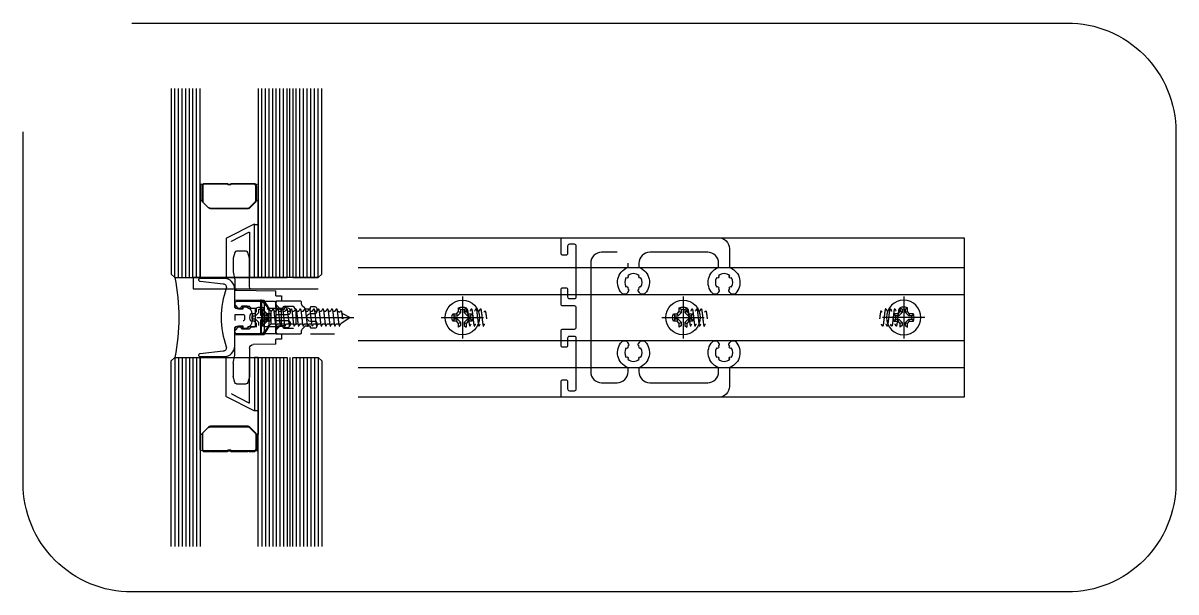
# Model space of a CAD drawing. Header units: metres. Extents: x 195 to 513, y 302 to 459.
import ezdxf

# ---------------------------------------------------------------- set-up
doc = ezdxf.new("R2010")
doc.units = ezdxf.units.M

# ---------------------------------------------------------------- blocks, each defined once
blk = doc.blocks.new('E50 R 04')
blk.add_lwpolyline([(-2.96, -3.73, 0.252884), (-3.1, -3.98), (-3.1, -6.26, 0.414212), (-2.8, -6.56, -0.414212), (-2.5, -6.86), (-2.5, -7.35, -0.198911), (-2.65, -7.71), (-3.35, -8.42, -0.198913), (-3.71, -8.56), (-4, -8.56, -0.414214), (-4.5, -8.06), (-4.5, -1.8, -0.414214), (-4.2, -1.5), (-3.71, -1.5, 0.198913), (-3.21, -1.29), (-2.51, -0.59, 0.198911), (-2.3, -0.09), (-2.3, 0.9), (-2.7, 0.9, -0.414214), (-2.9, 1.1), (-2.9, 2.28, -0.414214), (-2.4, 2.78), (-1.6, 2.78, -0.414214), (-1.1, 2.28), (-1.1, 1, 0.414214), (-0.1, 0), (0.1, 0, 0.414214), (1.1, 1), (1.1, 2.28, -0.414214), (1.6, 2.78), (2.4, 2.78, -0.414214), (2.9, 2.28), (2.9, 1.1, -0.414214), (2.7, 0.9), (2.3, 0.9), (2.3, -0.09, 0.198911), (2.51, -0.59), (3.21, -1.29, 0.198913), (3.71, -1.5), (4.2, -1.5, -0.414214), (4.5, -1.8), (4.5, -8.06, -0.414214), (4, -8.56), (3.71, -8.56, -0.198913), (3.35, -8.42), (2.65, -7.71, -0.198911), (2.5, -7.35), (2.5, -6.86, -0.414212), (2.8, -6.56, 0.414212), (3.1, -6.26), (3.1, -3.98, 0.252884), (2.96, -3.73), (2.07, -3.15, 0.146033), (1.91, -3.1), (0.42, -3.1, -0.198911), (0.21, -3.01), (0, -2.8), (-0.21, -3.01, -0.198911), (-0.42, -3.1), (-1.91, -3.1, 0.146033), (-2.07, -3.15)], format="xyb")
blk = doc.blocks.new('R50 C 23')
blk.add_lwpolyline([(11.3, 18), (10.47, 18), (7.45, 18), (7, 18, 0.414214), (4, 15), (4, -15, 0.414214), (7, -18), (11.3, -18, 0.414214), (14.3, -15), (14.3, -14.04, 0.303259), (14.11, -13.76, -0.52266), (12.58, -6.71, -0.504614), (14.18, -6.89), (14.46, -7.38, -0.381966), (14.38, -7.77, 0.017718), (14.24, -7.87, -0.919866), (13.73, -8.48, 0.272065), (13.73, -10.92, -0.919866), (14.24, -11.53, 0.368321), (17.36, -11.53, -0.919866), (17.87, -10.92, 0.272065), (17.87, -8.48, -0.919866), (17.36, -7.87, 0.017718), (17.22, -7.77, -0.381966), (17.14, -7.38), (17.42, -6.89, -0.504614), (19.02, -6.71, -0.52266), (17.49, -13.76, 0.303259), (17.3, -14.04), (17.3, -15, 0.414214), (20.3, -18), (36.3, -18, 0.414214), (39.3, -15), (39.3, -14.04, 0.303259), (39.11, -13.76, -0.52266), (37.58, -6.71, -0.504614), (39.18, -6.89), (39.46, -7.38, -0.381966), (39.38, -7.77, 0.017718), (39.24, -7.87, -0.919866), (38.73, -8.48, 0.272065), (38.73, -10.92, -0.919866), (39.24, -11.53, 0.368321), (42.36, -11.53, -0.919866), (42.87, -10.92, 0.272065), (42.87, -8.48, -0.919866), (42.36, -7.87, 0.017718), (42.22, -7.77, -0.381966), (42.14, -7.38), (42.42, -6.89, -0.504614), (44.02, -6.71, -0.52266), (42.49, -13.76, 0.303259), (42.3, -14.04), (42.3, -19, -0.414214), (39.3, -22), (-3.7, -22, -0.414214), (-4.2, -21.5), (-4.2, -17.7, -0.414214), (-3.7, -17.2), (-2.9, -17.2, -0.414214), (-2.4, -17.7), (-2.4, -19.7, 0.414214), (-1.9, -20.2), (-0.5, -20.2, 0.414214), (0, -19.7), (0, -5.72, 0.414214), (-0.5, -5.22), (-1.9, -5.22, 0.414214), (-2.4, -5.72), (-2.4, -7.72, -0.414214), (-2.9, -8.22), (-3.7, -8.22, -0.414214), (-4.2, -7.72), (-4.2, -3.68, -0.414214), (-3.7, -3.18), (-0.5, -3.18, 0.414214), (0, -2.68), (0, 2.68, 0.414214), (-0.5, 3.18), (-3.7, 3.18, -0.414214), (-4.2, 3.68), (-4.2, 7.72, -0.414214), (-3.7, 8.22), (-2.9, 8.22, -0.414214), (-2.4, 7.72), (-2.4, 5.72, 0.414214), (-1.9, 5.22), (-0.5, 5.22, 0.414214), (0, 5.72), (0, 19.7, 0.414214), (-0.5, 20.2), (-1.9, 20.2, 0.414214), (-2.4, 19.7), (-2.4, 17.7, -0.414214), (-2.9, 17.2), (-3.7, 17.2, -0.414214), (-4.2, 17.7), (-4.2, 21.5, -0.414214), (-3.7, 22), (39.3, 22, -0.414214), (42.3, 19), (42.3, 14.04, 0.303259), (42.49, 13.76, -0.52266), (44.02, 6.71, -0.504614), (42.42, 6.89), (42.14, 7.38, -0.381966), (42.22, 7.77, 0.017718), (42.36, 7.87, -0.919866), (42.87, 8.48, 0.272065), (42.87, 10.92, -0.919866), (42.36, 11.53, 0.368321), (39.24, 11.53, -0.919866), (38.73, 10.92, 0.272065), (38.73, 8.48, -0.919866), (39.24, 7.87, 0.017718), (39.38, 7.77, -0.381966), (39.46, 7.38), (39.18, 6.89, -0.504614), (37.58, 6.71, -0.52266), (39.11, 13.76, 0.303259), (39.3, 14.04), (39.3, 15, 0.414214), (36.3, 18), (20.3, 18, 0.414214), (17.3, 15), (17.3, 14.04, 0.303259), (17.49, 13.76, -0.52266), (19.02, 6.71, -0.504614), (17.42, 6.89), (17.14, 7.38, -0.381966), (17.22, 7.77, 0.017718), (17.36, 7.87, -0.919866), (17.87, 8.48, 0.272065), (17.87, 10.92, -0.919866), (17.36, 11.53, 0.368321), (14.24, 11.53, -0.919866), (13.73, 10.92, 0.272065), (13.73, 8.48, -0.919866), (14.24, 7.87, 0.017718), (14.38, 7.77, -0.381966), (14.46, 7.38), (14.18, 6.89, -0.504614), (12.58, 6.71, -0.52266), (14.11, 13.76, 0.303259), (14.3, 14.04), (14.3, 15, 0.414214)], format="xyb")
blk = doc.blocks.new('8+16+88.4MM_')
for points in [[(513.83, 441.8), (513.83, 390.59), (514.83, 389.59), (521.83, 389.59), (521.83, 441.8)], [(537.83, 441.8), (537.83, 389.59), (545.83, 389.59), (545.83, 441.8)], [(546.59, 389.59), (546.59, 441.8)], [(547.35, 441.8), (547.35, 389.59), (554.35, 389.59), (555.35, 390.59), (555.35, 441.8)], [(537.83, 389.59), (536.83, 389.59), (536.83, 404.29), (537.83, 404.29)]]:
    blk.add_lwpolyline(points)
for points in [[(522.33, 411.09), (522.33, 415.09, 1), (521.83, 415.09), (521.83, 411.09, 1)], [(524.65, 408.59, -0.198912), (524.11, 408.81), (522.55, 410.37, -0.198912), (522.33, 410.9), (522.33, 414.84, -0.414214), (523.08, 415.59), (524.46, 415.59), (524.58, 415.47), (524.71, 415.59), (529.33, 415.59, 0.497519), (530.34, 415.59), (534.96, 415.59), (535.08, 415.47), (535.21, 415.59), (536.58, 415.59, -0.414214), (537.33, 414.84), (537.33, 410.9, -0.198912), (537.11, 410.37), (535.55, 408.81, -0.198912), (535.02, 408.59)], [(524.24, 408.94, 0.198912), (524.65, 408.77), (535.02, 408.77, 0.198912), (535.43, 408.94), (536.99, 410.5, 0.198912), (537.15, 410.9), (537.15, 414.84, 0.414214), (536.58, 415.41), (530.42, 415.41, -0.427179), (529.25, 415.41), (523.08, 415.41, 0.414214), (522.51, 414.84), (522.51, 410.9, 0.198912), (522.68, 410.5)], [(537.33, 411.09), (537.33, 415.09, -1), (537.83, 415.09), (537.83, 411.09, -1)], [(537.83, 389.59), (537.83, 410.84), (537.33, 410.84, -0.177951), (537.11, 410.37), (535.55, 408.81, -0.198912), (535.02, 408.59), (524.65, 408.59, -0.198912), (524.11, 408.81), (522.55, 410.37, -0.177951), (522.34, 410.84), (521.83, 410.84), (521.83, 389.59), (529.73, 389.59), (537.83, 389.59), (537.83, 389.59)], [(530.43, 399.57, -0.282396), (530.49, 399.66), (535.29, 402.1, -0.55958), (535.43, 402.01), (535.43, 389.59), (536.83, 389.59), (536.83, 404.29, 0.55958), (536.69, 404.38), (529.09, 400.52, 0.282396), (529.03, 400.43), (529.03, 389.59), (530.43, 389.59)]]:
    blk.add_lwpolyline(points, format="xyb")
at = {"layer": 'N_D-Tara-Cam'}
for p, q in [((514.83, 389.59), (514.83, 441.8)), ((515.83, 389.59), (515.83, 441.8)), ((516.83, 389.59), (516.83, 441.8)), ((517.83, 389.59), (517.83, 441.8)), ((518.83, 389.59), (518.83, 441.8)), ((519.83, 389.59), (519.83, 441.8)), ((520.83, 389.59), (520.83, 441.8)), ((538.83, 389.59), (538.83, 441.8)), ((539.83, 389.59), (539.83, 441.8)), ((540.83, 389.59), (540.83, 441.8)), ((541.83, 389.59), (541.83, 441.8)), ((542.83, 389.59), (542.83, 441.8)), ((543.83, 389.59), (543.83, 441.8)), ((544.83, 389.59), (544.83, 441.8)), ((548.35, 389.59), (548.35, 441.8)), ((549.35, 389.59), (549.35, 441.8)), ((550.35, 389.59), (550.35, 441.8)), ((551.35, 389.59), (551.35, 441.8)), ((552.35, 389.59), (552.35, 441.8)), ((553.35, 389.59), (553.35, 441.8)), ((554.35, 389.59), (554.35, 441.8))]:
    blk.add_line(p, q, dxfattribs=at)
blk = doc.blocks.new('11.01.08-')
for points in [[(500.11, 252.89), (500.11, 251.39)], [(503.01, 243.39), (503.11, 243.49), (503.21, 243.59), (503.31, 243.69)], [(503.31, 241.69), (503.21, 241.79), (503.11, 241.89), (503.01, 241.99)], [(508.91, 243.69), (509.02, 243.59), (509.12, 243.49), (509.21, 243.39)], [(509.21, 241.99), (509.12, 241.89), (509.02, 241.79), (508.91, 241.69)], [(503.31, 239.99), (503.41, 240.09), (503.51, 240.19), (503.61, 240.29)], [(508.61, 240.29), (508.72, 240.19), (508.82, 240.09), (508.91, 239.99)]]:
    blk.add_lwpolyline(points)
at = {"layer": 'IZ', "color": 42, "linetype": 'Continuous', "lineweight": 25}
for p, q in [((498.77, 251.39), (498.63, 245.07)), ((498.77, 251.39), (500.11, 251.39)), ((501.61, 252.89), (500.11, 252.89)), ((501.61, 251.39), (501.61, 252.89)), ((501.61, 251.39), (503.61, 251.39)), ((503.6, 249.39), (503.61, 251.39)), ((503.61, 252.89), (503.61, 251.39)), ((503.61, 252.89), (508.61, 252.89)), ((508.61, 251.39), (503.61, 251.39)), ((508.61, 252.89), (508.61, 251.39)), ((508.61, 251.39), (508.63, 249.39)), ((508.61, 251.39), (510.61, 251.39)), ((512.11, 252.89), (510.61, 252.89)), ((510.61, 252.89), (510.61, 251.39)), ((512.11, 251.39), (512.11, 252.89)), ((512.11, 251.39), (513.46, 251.39)), ((513.69, 240.5), (513.46, 251.39)), ((501.39, 248.12), (503.41, 249.39)), ((508.63, 249.39), (503.6, 249.39)), ((508.81, 249.39), (508.63, 249.39)), ((508.81, 249.39), (510.84, 248.12)), ((501.31, 239.99), (501.39, 248.12)), ((510.84, 248.12), (501.39, 248.12)), ((503.61, 243.69), (503.61, 245.69)), ((503.61, 245.69), (508.61, 245.69)), ((508.61, 245.69), (508.61, 243.69)), ((510.84, 248.12), (510.91, 239.99)), ((487.79, 240.51), (487.79, 243.17)), ((489.75, 244.08), (488.16, 243.65)), ((497.63, 244.09), (489.83, 244.09)), ((503.01, 241.99), (503.01, 243.39)), ((503.31, 243.69), (503.61, 243.69)), ((508.61, 243.69), (508.91, 243.69)), ((509.21, 243.39), (509.21, 241.99)), ((488.16, 240.03), (489.79, 239.59)), ((493.51, 239.59), (489.79, 239.59)), ((493.51, 239.59), (495.71, 239.99)), ((495.71, 239.99), (501.31, 239.99)), ((501.31, 239.99), (503.31, 239.99)), ((503.61, 241.69), (503.31, 241.69)), ((503.61, 240.29), (503.61, 241.69)), ((508.61, 241.69), (508.61, 240.29)), ((508.91, 241.69), (508.61, 241.69)), ((508.91, 239.99), (510.91, 239.99)), ((510.91, 239.99), (513.19, 239.99))]:
    blk.add_line(p, q, dxfattribs=at)
for centre, radius, start, end in [((497.63, 245.09), 1, 270, 358.8), ((488.29, 243.17), 0.5, 105, 180), ((488.29, 240.51), 0.5, 180, 255), ((513.19, 240.49), 0.5, 270, 1.2)]:
    blk.add_arc(centre, radius, start, end, dxfattribs=at)
blk = doc.blocks.new('*U18')
for points in [[(-1.04, -2.68), (-1.04, -1.63), (-1.63, -1.04), (-2.68, -1.04, -0.186804), (-2.68, 1.04), (-1.63, 1.04), (-1.04, 1.63), (-1.04, 2.68, -0.186804), (1.04, 2.68), (1.04, 1.63), (1.63, 1.04), (2.68, 1.04, -0.186804), (2.68, -1.04), (1.63, -1.04), (1.04, -1.63), (1.04, -2.68, -0.186804)], [(-0.45, -2.24), (-0.45, -1.38), (-1.38, -0.45), (-2.24, -0.45, -0.099001), (-2.24, 0.45), (-1.38, 0.45), (-0.45, 1.38), (-0.45, 2.24, -0.099001), (0.45, 2.24), (0.45, 1.38), (1.38, 0.45), (2.24, 0.45, -0.099001), (2.24, -0.45), (1.38, -0.45), (0.45, -1.38), (0.45, -2.24, -0.099001)]]:
    blk.add_lwpolyline(points, format="xyb")
for points in [[(1.2, 2.36), (1.16, 2.28), (1, 2.02), (0.92, 1.88), (0.89, 1.82), (0.86, 1.78), (0.85, 1.76)], [(1.2, 2.36), (1.21, 2.37), (1.22, 2.38), (1.23, 2.39), (1.24, 2.4), (1.25, 2.4), (1.26, 2.4), (1.27, 2.39), (1.29, 2.38), (1.3, 2.36), (1.31, 2.33), (1.32, 2.3), (1.34, 2.26), (1.35, 2.22), (1.36, 2.17), (1.38, 2.13), (1.39, 2.08), (1.4, 2.02), (1.41, 1.96), (1.42, 1.9), (1.44, 1.83), (1.45, 1.76), (1.46, 1.69), (1.47, 1.6), (1.48, 1.51), (1.5, 1.42), (1.51, 1.33), (1.52, 1.23), (1.53, 1.13), (1.54, 1.03), (1.55, 0.93), (1.57, 0.82), (1.58, 0.73), (1.59, 0.63), (1.6, 0.52), (1.61, 0.42), (1.62, 0.32), (1.64, 0.21), (1.65, 0.11), (1.66, 0), (1.67, -0.1), (1.68, -0.2), (1.69, -0.3), (1.71, -0.4), (1.72, -0.5), (1.73, -0.6), (1.74, -0.71), (1.75, -0.82), (1.76, -0.92), (1.78, -1.03), (1.79, -1.13), (1.8, -1.23), (1.81, -1.33), (1.82, -1.42), (1.84, -1.51), (1.85, -1.6), (1.86, -1.69), (1.87, -1.76), (1.88, -1.82), (1.89, -1.89), (1.91, -1.95), (1.92, -2.01), (1.93, -2.06), (1.94, -2.12), (1.96, -2.17), (1.97, -2.22), (1.98, -2.26), (1.99, -2.29), (2.01, -2.32), (2.02, -2.35), (2.03, -2.37), (2.04, -2.38), (2.05, -2.39), (2.06, -2.4), (2.07, -2.4), (2.07, -2.4)], [(2.45, 2.36), (2.41, 2.28), (2.25, 2.02), (2.17, 1.88), (2.14, 1.82), (2.11, 1.78), (2.1, 1.76)], [(2.45, 2.36), (2.46, 2.37), (2.47, 2.38), (2.48, 2.39), (2.49, 2.4), (2.5, 2.4), (2.51, 2.4), (2.52, 2.39), (2.54, 2.38), (2.55, 2.36), (2.56, 2.33), (2.57, 2.3), (2.59, 2.26), (2.6, 2.22), (2.61, 2.17), (2.63, 2.13), (2.64, 2.08), (2.65, 2.02), (2.66, 1.96), (2.67, 1.9), (2.69, 1.83), (2.7, 1.76), (2.71, 1.69), (2.72, 1.6), (2.73, 1.51), (2.75, 1.42), (2.76, 1.33), (2.77, 1.23), (2.78, 1.13), (2.79, 1.03), (2.8, 0.93), (2.82, 0.82), (2.83, 0.73), (2.84, 0.63), (2.85, 0.52), (2.86, 0.42), (2.87, 0.32), (2.89, 0.21), (2.9, 0.11), (2.91, 0), (2.92, -0.1), (2.93, -0.2), (2.94, -0.3), (2.96, -0.4), (2.97, -0.5), (2.98, -0.6), (2.99, -0.71), (3, -0.82), (3.01, -0.92), (3.03, -1.03), (3.04, -1.13), (3.05, -1.23), (3.06, -1.33), (3.07, -1.42), (3.09, -1.51), (3.1, -1.6), (3.11, -1.69), (3.12, -1.76), (3.13, -1.82), (3.14, -1.89), (3.16, -1.95), (3.17, -2.01), (3.18, -2.06), (3.19, -2.12), (3.21, -2.17), (3.22, -2.22), (3.23, -2.26), (3.24, -2.29), (3.26, -2.32), (3.27, -2.35), (3.28, -2.37), (3.29, -2.38), (3.3, -2.39), (3.31, -2.4), (3.32, -2.4), (3.32, -2.4)], [(3.7, 2.36), (3.66, 2.28), (3.5, 2.02), (3.42, 1.88), (3.39, 1.82), (3.36, 1.78), (3.35, 1.76)], [(3.7, 2.36), (3.71, 2.37), (3.72, 2.38), (3.73, 2.39), (3.74, 2.4), (3.75, 2.4), (3.76, 2.4), (3.77, 2.39), (3.79, 2.38), (3.8, 2.36), (3.81, 2.33), (3.82, 2.3), (3.84, 2.26), (3.85, 2.22), (3.86, 2.17), (3.88, 2.13), (3.89, 2.08), (3.9, 2.02), (3.91, 1.96), (3.92, 1.9), (3.94, 1.83), (3.95, 1.76), (3.96, 1.69), (3.97, 1.6), (3.98, 1.51), (4, 1.42), (4.01, 1.33), (4.02, 1.23), (4.03, 1.13), (4.04, 1.03), (4.05, 0.93), (4.07, 0.82), (4.08, 0.73), (4.09, 0.63), (4.1, 0.52), (4.11, 0.42), (4.12, 0.32), (4.14, 0.21), (4.15, 0.11), (4.16, 0), (4.17, -0.1), (4.18, -0.2), (4.19, -0.3), (4.21, -0.4), (4.22, -0.5), (4.23, -0.6), (4.24, -0.71), (4.25, -0.82), (4.26, -0.92), (4.28, -1.03), (4.29, -1.13), (4.3, -1.23), (4.31, -1.33), (4.32, -1.42), (4.34, -1.51), (4.35, -1.6), (4.36, -1.69), (4.37, -1.76), (4.38, -1.82), (4.39, -1.89), (4.41, -1.95), (4.42, -2.01), (4.43, -2.06), (4.44, -2.12), (4.46, -2.17), (4.47, -2.22), (4.48, -2.26), (4.49, -2.29), (4.51, -2.32), (4.52, -2.35), (4.53, -2.37), (4.54, -2.38), (4.55, -2.39), (4.56, -2.4), (4.57, -2.4), (4.57, -2.4)], [(4.95, 2.36), (4.91, 2.28), (4.75, 2.02), (4.67, 1.88), (4.64, 1.82), (4.61, 1.78), (4.6, 1.76)], [(4.95, 2.36), (4.96, 2.37), (4.97, 2.38), (4.98, 2.39), (4.99, 2.4), (5, 2.4), (5.01, 2.4), (5.02, 2.39), (5.04, 2.38), (5.05, 2.36), (5.06, 2.33), (5.07, 2.3), (5.09, 2.26), (5.1, 2.22), (5.11, 2.17), (5.13, 2.13), (5.14, 2.08), (5.15, 2.02), (5.16, 1.96), (5.17, 1.9), (5.19, 1.83), (5.2, 1.76), (5.21, 1.69), (5.22, 1.6), (5.23, 1.51), (5.25, 1.42), (5.26, 1.33), (5.27, 1.23), (5.28, 1.13), (5.29, 1.03), (5.3, 0.93), (5.32, 0.82), (5.33, 0.73), (5.34, 0.63), (5.35, 0.52), (5.36, 0.42), (5.37, 0.32), (5.39, 0.21), (5.4, 0.11), (5.41, 0), (5.42, -0.1), (5.43, -0.2), (5.44, -0.3), (5.46, -0.4), (5.47, -0.5), (5.48, -0.6), (5.49, -0.71), (5.5, -0.82), (5.51, -0.92), (5.53, -1.03), (5.54, -1.13), (5.55, -1.23), (5.56, -1.33), (5.57, -1.42), (5.59, -1.51), (5.6, -1.6), (5.61, -1.69), (5.62, -1.76), (5.63, -1.82), (5.64, -1.89), (5.66, -1.95), (5.67, -2.01), (5.68, -2.06), (5.69, -2.12), (5.71, -2.17), (5.72, -2.22), (5.73, -2.26), (5.74, -2.29), (5.76, -2.32), (5.77, -2.35), (5.78, -2.37), (5.79, -2.38), (5.8, -2.39), (5.81, -2.4), (5.82, -2.4), (5.82, -2.4)], [(6.21, 1.77), (6.02, 1.59), (5.91, 1.49)], [(6.21, 1.77), (6.22, 1.78), (6.23, 1.79), (6.24, 1.8), (6.26, 1.8), (6.27, 1.8), (6.28, 1.8), (6.29, 1.79), (6.3, 1.78), (6.32, 1.76), (6.33, 1.73), (6.34, 1.7), (6.35, 1.67), (6.37, 1.62), (6.38, 1.58), (6.39, 1.53), (6.4, 1.48), (6.42, 1.42), (6.43, 1.36), (6.44, 1.3), (6.45, 1.24), (6.46, 1.17), (6.48, 1.09), (6.49, 1.01), (6.5, 0.92), (6.51, 0.83), (6.53, 0.73), (6.54, 0.63), (6.55, 0.54), (6.56, 0.44), (6.57, 0.33), (6.58, 0.23), (6.59, 0.13), (6.61, 0.03), (6.62, -0.07), (6.63, -0.18), (6.64, -0.28), (6.65, -0.38), (6.65, -0.38), (6.65, -0.38)], [(2.07, -2.4), (2.12, -2.32), (2.27, -2.06), (2.35, -1.92), (2.39, -1.86), (2.41, -1.82), (2.42, -1.8)], [(3.32, -2.4), (3.37, -2.32), (3.52, -2.06), (3.6, -1.92), (3.64, -1.86), (3.66, -1.82), (3.67, -1.8)], [(4.57, -2.4), (4.62, -2.32), (4.77, -2.06), (4.85, -1.92), (4.89, -1.86), (4.91, -1.82), (4.92, -1.8)], [(5.82, -2.4), (5.87, -2.32), (6.02, -2.06), (6.1, -1.92), (6.14, -1.86), (6.16, -1.82), (6.17, -1.8)]]:
    blk.add_lwpolyline(points)
at = {"layer": '6'}
blk.add_circle((0, 0), 4.75, dxfattribs=at)
at = {"layer": '7'}
for p, q in [((-2.68, 1.04), (-2.24, 0.45)), ((-1.63, 1.04), (-1.38, 0.45)), ((-1.04, 2.68), (-0.45, 2.24)), ((-1.04, 1.63), (-0.45, 1.38)), ((0.45, 2.24), (1.04, 2.68)), ((0.45, 1.38), (1.04, 1.63)), ((1.38, 0.45), (1.63, 1.04)), ((2.24, 0.45), (2.68, 1.04)), ((-2.24, -0.45), (-2.68, -1.04)), ((-1.63, -1.04), (-1.38, -0.45)), ((-0.45, -1.38), (-1.04, -1.63)), ((-0.45, -2.24), (-1.04, -2.68)), ((0.45, -1.38), (1.04, -1.63)), ((0.45, -2.24), (1.04, -2.68)), ((1.38, -0.45), (1.63, -1.04)), ((2.24, -0.45), (2.68, -1.04))]:
    blk.add_line(p, q, dxfattribs=at)
at = {"layer": 'Axis'}
for p, q in [((0, 5.82), (0, -5.82)), ((-5.82, 0), (5.82, 0))]:
    blk.add_line(p, q, dxfattribs=at)
blk = doc.blocks.new('*U21')
for points in [[(-1.04, -2.68), (-1.04, -1.63), (-1.63, -1.04), (-2.68, -1.04, -0.186804), (-2.68, 1.04), (-1.63, 1.04), (-1.04, 1.63), (-1.04, 2.68, -0.186804), (1.04, 2.68), (1.04, 1.63), (1.63, 1.04), (2.68, 1.04, -0.186804), (2.68, -1.04), (1.63, -1.04), (1.04, -1.63), (1.04, -2.68, -0.186804)], [(-0.45, -2.24), (-0.45, -1.38), (-1.38, -0.45), (-2.24, -0.45, -0.099001), (-2.24, 0.45), (-1.38, 0.45), (-0.45, 1.38), (-0.45, 2.24, -0.099001), (0.45, 2.24), (0.45, 1.38), (1.38, 0.45), (2.24, 0.45, -0.099001), (2.24, -0.45), (1.38, -0.45), (0.45, -1.38), (0.45, -2.24, -0.099001)]]:
    blk.add_lwpolyline(points, format="xyb")
for points in [[(3.45, 2.36), (3.41, 2.28), (3.25, 2.02), (3.17, 1.88), (3.14, 1.82), (3.11, 1.78), (3.1, 1.76)], [(3.45, 2.36), (3.46, 2.37), (3.47, 2.38), (3.48, 2.39), (3.49, 2.4), (3.5, 2.4), (3.51, 2.4), (3.52, 2.39), (3.54, 2.38), (3.55, 2.36), (3.56, 2.33), (3.57, 2.3), (3.59, 2.26), (3.6, 2.22), (3.61, 2.17), (3.63, 2.13), (3.64, 2.08), (3.65, 2.02), (3.66, 1.96), (3.67, 1.9), (3.69, 1.83), (3.7, 1.76), (3.71, 1.69), (3.72, 1.6), (3.73, 1.51), (3.75, 1.42), (3.76, 1.33), (3.77, 1.23), (3.78, 1.13), (3.79, 1.03), (3.8, 0.93), (3.82, 0.82), (3.83, 0.73), (3.84, 0.63), (3.85, 0.52), (3.86, 0.42), (3.87, 0.32), (3.89, 0.21), (3.9, 0.11), (3.91, 0), (3.92, -0.1), (3.93, -0.2), (3.94, -0.3), (3.96, -0.4), (3.97, -0.5), (3.98, -0.6), (3.99, -0.71), (4, -0.82), (4.01, -0.92), (4.03, -1.03), (4.04, -1.13), (4.05, -1.23), (4.06, -1.33), (4.07, -1.42), (4.09, -1.51), (4.1, -1.6), (4.11, -1.69), (4.12, -1.76), (4.13, -1.82), (4.14, -1.89), (4.16, -1.95), (4.17, -2.01), (4.18, -2.06), (4.19, -2.12), (4.21, -2.17), (4.22, -2.22), (4.23, -2.26), (4.24, -2.29), (4.26, -2.32), (4.27, -2.35), (4.28, -2.37), (4.29, -2.38), (4.3, -2.39), (4.31, -2.4), (4.32, -2.4), (4.32, -2.4)], [(4.7, 2.36), (4.66, 2.28), (4.5, 2.02), (4.42, 1.88), (4.39, 1.82), (4.36, 1.78), (4.35, 1.76)], [(4.7, 2.36), (4.71, 2.37), (4.72, 2.38), (4.73, 2.39), (4.74, 2.4), (4.75, 2.4), (4.76, 2.4), (4.77, 2.39), (4.79, 2.38), (4.8, 2.36), (4.81, 2.33), (4.82, 2.3), (4.84, 2.26), (4.85, 2.22), (4.86, 2.17), (4.88, 2.13), (4.89, 2.08), (4.9, 2.02), (4.91, 1.96), (4.92, 1.9), (4.94, 1.83), (4.95, 1.76), (4.96, 1.69), (4.97, 1.6), (4.98, 1.51), (5, 1.42), (5.01, 1.33), (5.02, 1.23), (5.03, 1.13), (5.04, 1.03), (5.05, 0.93), (5.07, 0.82), (5.08, 0.73), (5.09, 0.63), (5.1, 0.52), (5.11, 0.42), (5.12, 0.32), (5.14, 0.21), (5.15, 0.11), (5.16, 0), (5.17, -0.1), (5.18, -0.2), (5.19, -0.3), (5.21, -0.4), (5.22, -0.5), (5.23, -0.6), (5.24, -0.71), (5.25, -0.82), (5.26, -0.92), (5.28, -1.03), (5.29, -1.13), (5.3, -1.23), (5.31, -1.33), (5.32, -1.42), (5.34, -1.51), (5.35, -1.6), (5.36, -1.69), (5.37, -1.76), (5.38, -1.82), (5.39, -1.89), (5.41, -1.95), (5.42, -2.01), (5.43, -2.06), (5.44, -2.12), (5.46, -2.17), (5.47, -2.22), (5.48, -2.26), (5.49, -2.29), (5.51, -2.32), (5.52, -2.35), (5.53, -2.37), (5.54, -2.38), (5.55, -2.39), (5.56, -2.4), (5.57, -2.4), (5.57, -2.4)], [(5.95, 2.36), (5.91, 2.28), (5.75, 2.02), (5.67, 1.88), (5.64, 1.82), (5.61, 1.78), (5.6, 1.76)], [(5.95, 2.36), (5.96, 2.37), (5.97, 2.38), (5.98, 2.39), (5.99, 2.4), (6, 2.4), (6.01, 2.4), (6.02, 2.39), (6.04, 2.38), (6.05, 2.36), (6.06, 2.33), (6.07, 2.3), (6.09, 2.26), (6.1, 2.22), (6.11, 2.17), (6.13, 2.13), (6.14, 2.08), (6.15, 2.02), (6.16, 1.96), (6.17, 1.9), (6.19, 1.83), (6.2, 1.76), (6.21, 1.69), (6.22, 1.6), (6.23, 1.51), (6.25, 1.42), (6.26, 1.33), (6.27, 1.23), (6.28, 1.13), (6.29, 1.03), (6.3, 0.93), (6.32, 0.82), (6.33, 0.73), (6.34, 0.63), (6.35, 0.52), (6.36, 0.42), (6.37, 0.32), (6.39, 0.21), (6.4, 0.11), (6.41, 0), (6.42, -0.1), (6.43, -0.2), (6.44, -0.3), (6.46, -0.4), (6.47, -0.5), (6.48, -0.6), (6.49, -0.71), (6.5, -0.82), (6.51, -0.92), (6.53, -1.03), (6.54, -1.13), (6.55, -1.23), (6.56, -1.33), (6.57, -1.42), (6.59, -1.51), (6.6, -1.6), (6.61, -1.69), (6.62, -1.76), (6.63, -1.82), (6.64, -1.89), (6.66, -1.95), (6.67, -2.01), (6.68, -2.06), (6.69, -2.12), (6.71, -2.17), (6.72, -2.22), (6.73, -2.26), (6.74, -2.29), (6.76, -2.32), (6.77, -2.35), (6.78, -2.37), (6.79, -2.38), (6.8, -2.39), (6.81, -2.4), (6.82, -2.4), (6.82, -2.4)], [(7.2, 2.36), (7.16, 2.28), (7, 2.02), (6.92, 1.88), (6.89, 1.82), (6.86, 1.78), (6.85, 1.76)], [(7.2, 2.36), (7.21, 2.37), (7.22, 2.38), (7.23, 2.39), (7.24, 2.4), (7.25, 2.4), (7.26, 2.4), (7.27, 2.39), (7.29, 2.38), (7.3, 2.36), (7.31, 2.33), (7.32, 2.3), (7.34, 2.26), (7.35, 2.22), (7.36, 2.17), (7.38, 2.13), (7.39, 2.08), (7.4, 2.02), (7.41, 1.96), (7.42, 1.9), (7.44, 1.83), (7.45, 1.76), (7.46, 1.69), (7.47, 1.6), (7.48, 1.51), (7.5, 1.42), (7.51, 1.33), (7.52, 1.23), (7.53, 1.13), (7.54, 1.03), (7.55, 0.93), (7.57, 0.82), (7.58, 0.73), (7.59, 0.63), (7.6, 0.52), (7.61, 0.42), (7.62, 0.32), (7.64, 0.21), (7.65, 0.11), (7.66, 0), (7.67, -0.1), (7.68, -0.2), (7.69, -0.3), (7.71, -0.4), (7.72, -0.5), (7.73, -0.6), (7.74, -0.71), (7.75, -0.82), (7.76, -0.92), (7.78, -1.03), (7.79, -1.13), (7.8, -1.23), (7.81, -1.33), (7.82, -1.42), (7.84, -1.51), (7.85, -1.6), (7.86, -1.69), (7.87, -1.76), (7.88, -1.82), (7.89, -1.89), (7.91, -1.95), (7.92, -2.01), (7.93, -2.06), (7.94, -2.12), (7.96, -2.17), (7.97, -2.22), (7.98, -2.26), (7.99, -2.29), (8.01, -2.32), (8.02, -2.35), (8.03, -2.37), (8.04, -2.38), (8.05, -2.39), (8.06, -2.4), (8.07, -2.4), (8.07, -2.4)], [(8.45, 2.36), (8.41, 2.28), (8.25, 2.02), (8.17, 1.88), (8.14, 1.82), (8.11, 1.78), (8.1, 1.76)], [(8.45, 2.36), (8.46, 2.37), (8.47, 2.38), (8.48, 2.39), (8.49, 2.4), (8.5, 2.4), (8.51, 2.4), (8.52, 2.39), (8.54, 2.38), (8.55, 2.36), (8.56, 2.33), (8.57, 2.3), (8.59, 2.26), (8.6, 2.22), (8.61, 2.17), (8.63, 2.13), (8.64, 2.08), (8.65, 2.02), (8.66, 1.96), (8.67, 1.9), (8.69, 1.83), (8.7, 1.76), (8.71, 1.69), (8.72, 1.6), (8.73, 1.51), (8.75, 1.42), (8.76, 1.33), (8.77, 1.23), (8.78, 1.13), (8.79, 1.03), (8.8, 0.93), (8.82, 0.82), (8.83, 0.73), (8.84, 0.63), (8.85, 0.52), (8.86, 0.42), (8.87, 0.32), (8.89, 0.21), (8.9, 0.11), (8.91, 0), (8.92, -0.1), (8.93, -0.2), (8.94, -0.3), (8.96, -0.4), (8.97, -0.5), (8.98, -0.6), (8.99, -0.71), (9, -0.82), (9.01, -0.92), (9.03, -1.03), (9.04, -1.13), (9.05, -1.23), (9.06, -1.33), (9.07, -1.42), (9.09, -1.51), (9.1, -1.6), (9.11, -1.69), (9.12, -1.76), (9.13, -1.82), (9.14, -1.89), (9.16, -1.95), (9.17, -2.01), (9.18, -2.06), (9.19, -2.12), (9.21, -2.17), (9.22, -2.22), (9.23, -2.26), (9.24, -2.29), (9.26, -2.32), (9.27, -2.35), (9.28, -2.37), (9.29, -2.38), (9.3, -2.39), (9.31, -2.4), (9.32, -2.4), (9.32, -2.4)], [(9.7, 2.36), (9.66, 2.28), (9.5, 2.02), (9.42, 1.88), (9.39, 1.82), (9.36, 1.78), (9.35, 1.76)], [(9.7, 2.36), (9.71, 2.37), (9.72, 2.38), (9.73, 2.39), (9.74, 2.4), (9.75, 2.4), (9.76, 2.4), (9.77, 2.39), (9.79, 2.38), (9.8, 2.36), (9.81, 2.33), (9.82, 2.3), (9.84, 2.26), (9.85, 2.22), (9.86, 2.17), (9.88, 2.13), (9.89, 2.08), (9.9, 2.02), (9.91, 1.96), (9.92, 1.9), (9.94, 1.83), (9.95, 1.76), (9.96, 1.69), (9.97, 1.6), (9.98, 1.51), (10, 1.42), (10.01, 1.33), (10.02, 1.23), (10.03, 1.13), (10.04, 1.03), (10.05, 0.93), (10.07, 0.82), (10.08, 0.73), (10.09, 0.63), (10.1, 0.52), (10.11, 0.42), (10.12, 0.32), (10.14, 0.21), (10.15, 0.11), (10.16, 0), (10.17, -0.1), (10.18, -0.2), (10.19, -0.3), (10.21, -0.4), (10.22, -0.5), (10.23, -0.6), (10.24, -0.71), (10.25, -0.82), (10.26, -0.92), (10.28, -1.03), (10.29, -1.13), (10.3, -1.23), (10.31, -1.33), (10.32, -1.42), (10.34, -1.51), (10.35, -1.6), (10.36, -1.69), (10.37, -1.76), (10.38, -1.82), (10.39, -1.89), (10.41, -1.95), (10.42, -2.01), (10.43, -2.06), (10.44, -2.12), (10.46, -2.17), (10.47, -2.22), (10.48, -2.26), (10.49, -2.29), (10.51, -2.32), (10.52, -2.35), (10.53, -2.37), (10.54, -2.38), (10.55, -2.39), (10.56, -2.4), (10.57, -2.4), (10.57, -2.4)], [(10.95, 2.36), (10.91, 2.28), (10.75, 2.02), (10.67, 1.88), (10.64, 1.82), (10.61, 1.78), (10.6, 1.76)], [(10.95, 2.36), (10.96, 2.37), (10.97, 2.38), (10.98, 2.39), (10.99, 2.4), (11, 2.4), (11.01, 2.4), (11.02, 2.39), (11.04, 2.38), (11.05, 2.36), (11.06, 2.33), (11.07, 2.3), (11.09, 2.26), (11.1, 2.22), (11.11, 2.17), (11.13, 2.13), (11.14, 2.08), (11.15, 2.02), (11.16, 1.96), (11.17, 1.9), (11.19, 1.83), (11.2, 1.76), (11.21, 1.69), (11.22, 1.6), (11.23, 1.51), (11.25, 1.42), (11.26, 1.33), (11.27, 1.23), (11.28, 1.13), (11.29, 1.03), (11.3, 0.93), (11.32, 0.82), (11.33, 0.73), (11.34, 0.63), (11.35, 0.52), (11.36, 0.42), (11.37, 0.32), (11.39, 0.21), (11.4, 0.11), (11.41, 0), (11.42, -0.1), (11.43, -0.2), (11.44, -0.3), (11.46, -0.4), (11.47, -0.5), (11.48, -0.6), (11.49, -0.71), (11.5, -0.82), (11.51, -0.92), (11.53, -1.03), (11.54, -1.13), (11.55, -1.23), (11.56, -1.33), (11.57, -1.42), (11.59, -1.51), (11.6, -1.6), (11.61, -1.69), (11.62, -1.76), (11.63, -1.82), (11.64, -1.89), (11.66, -1.95), (11.67, -2.01), (11.68, -2.06), (11.69, -2.12), (11.71, -2.17), (11.72, -2.22), (11.73, -2.26), (11.74, -2.29), (11.76, -2.32), (11.77, -2.35), (11.78, -2.37), (11.79, -2.38), (11.8, -2.39), (11.81, -2.4), (11.82, -2.4), (11.82, -2.4)], [(12.2, 2.36), (12.16, 2.28), (12, 2.02), (11.92, 1.88), (11.89, 1.82), (11.86, 1.78), (11.85, 1.76)], [(12.2, 2.36), (12.21, 2.37), (12.22, 2.38), (12.23, 2.39), (12.24, 2.4), (12.25, 2.4), (12.26, 2.4), (12.27, 2.39), (12.29, 2.38), (12.3, 2.36), (12.31, 2.33), (12.32, 2.3), (12.34, 2.26), (12.35, 2.22), (12.36, 2.17), (12.38, 2.13), (12.39, 2.08), (12.4, 2.02), (12.41, 1.96), (12.42, 1.9), (12.44, 1.83), (12.45, 1.76), (12.46, 1.69), (12.47, 1.6), (12.48, 1.51), (12.5, 1.42), (12.51, 1.33), (12.52, 1.23), (12.53, 1.13), (12.54, 1.03), (12.55, 0.93), (12.57, 0.82), (12.58, 0.73), (12.59, 0.63), (12.6, 0.52), (12.61, 0.42), (12.62, 0.32), (12.64, 0.21), (12.65, 0.11), (12.66, 0), (12.67, -0.1), (12.68, -0.2), (12.69, -0.3), (12.71, -0.4), (12.72, -0.5), (12.73, -0.6), (12.74, -0.71), (12.75, -0.82), (12.76, -0.92), (12.78, -1.03), (12.79, -1.13), (12.8, -1.23), (12.81, -1.33), (12.82, -1.42), (12.84, -1.51), (12.85, -1.6), (12.86, -1.69), (12.87, -1.76), (12.88, -1.82), (12.89, -1.89), (12.91, -1.95), (12.92, -2.01), (12.93, -2.06), (12.94, -2.12), (12.96, -2.17), (12.97, -2.22), (12.98, -2.26), (12.99, -2.29), (13.01, -2.32), (13.02, -2.35), (13.03, -2.37), (13.04, -2.38), (13.05, -2.39), (13.06, -2.4), (13.07, -2.4), (13.07, -2.4)], [(13.45, 2.36), (13.41, 2.28), (13.25, 2.02), (13.17, 1.88), (13.14, 1.82), (13.11, 1.78), (13.1, 1.76)], [(13.45, 2.36), (13.46, 2.37), (13.47, 2.38), (13.48, 2.39), (13.49, 2.4), (13.5, 2.4), (13.51, 2.4), (13.52, 2.39), (13.54, 2.38), (13.55, 2.36), (13.56, 2.33), (13.57, 2.3), (13.59, 2.26), (13.6, 2.22), (13.61, 2.17), (13.63, 2.13), (13.64, 2.08), (13.65, 2.02), (13.66, 1.96), (13.67, 1.9), (13.69, 1.83), (13.7, 1.76), (13.71, 1.69), (13.72, 1.6), (13.73, 1.51), (13.75, 1.42), (13.76, 1.33), (13.77, 1.23), (13.78, 1.13), (13.79, 1.03), (13.8, 0.93), (13.82, 0.82), (13.83, 0.73), (13.84, 0.63), (13.85, 0.52), (13.86, 0.42), (13.87, 0.32), (13.89, 0.21), (13.9, 0.11), (13.91, 0), (13.92, -0.1), (13.93, -0.2), (13.94, -0.3), (13.96, -0.4), (13.97, -0.5), (13.98, -0.6), (13.99, -0.71), (14, -0.82), (14.01, -0.92), (14.03, -1.03), (14.04, -1.13), (14.05, -1.23), (14.06, -1.33), (14.07, -1.42), (14.09, -1.51), (14.1, -1.6), (14.11, -1.69), (14.12, -1.76), (14.13, -1.82), (14.14, -1.89), (14.16, -1.95), (14.17, -2.01), (14.18, -2.06), (14.19, -2.12), (14.21, -2.17), (14.22, -2.22), (14.23, -2.26), (14.24, -2.29), (14.26, -2.32), (14.27, -2.35), (14.28, -2.37), (14.29, -2.38), (14.3, -2.39), (14.31, -2.4), (14.32, -2.4), (14.32, -2.4)], [(14.7, 2.36), (14.66, 2.28), (14.5, 2.02), (14.42, 1.88), (14.39, 1.82), (14.36, 1.78), (14.35, 1.76)], [(14.7, 2.36), (14.71, 2.37), (14.72, 2.38), (14.73, 2.39), (14.74, 2.4), (14.75, 2.4), (14.76, 2.4), (14.77, 2.39), (14.79, 2.38), (14.8, 2.36), (14.81, 2.33), (14.82, 2.3), (14.84, 2.26), (14.85, 2.22), (14.86, 2.17), (14.88, 2.13), (14.89, 2.08), (14.9, 2.02), (14.91, 1.96), (14.92, 1.9), (14.94, 1.83), (14.95, 1.76), (14.96, 1.69), (14.97, 1.6), (14.98, 1.51), (15, 1.42), (15.01, 1.33), (15.02, 1.23), (15.03, 1.13), (15.04, 1.03), (15.05, 0.93), (15.07, 0.82), (15.08, 0.73), (15.09, 0.63), (15.1, 0.52), (15.11, 0.42), (15.12, 0.32), (15.14, 0.21), (15.15, 0.11), (15.16, 0), (15.17, -0.1), (15.18, -0.2), (15.19, -0.3), (15.21, -0.4), (15.22, -0.5), (15.23, -0.6), (15.24, -0.71), (15.25, -0.82), (15.26, -0.92), (15.28, -1.03), (15.29, -1.13), (15.3, -1.23), (15.31, -1.33), (15.32, -1.42), (15.34, -1.51), (15.35, -1.6), (15.36, -1.69), (15.37, -1.76), (15.38, -1.82), (15.39, -1.89), (15.41, -1.95), (15.42, -2.01), (15.43, -2.06), (15.44, -2.12), (15.46, -2.17), (15.47, -2.22), (15.48, -2.26), (15.49, -2.29), (15.51, -2.32), (15.52, -2.35), (15.53, -2.37), (15.54, -2.38), (15.55, -2.39), (15.56, -2.4), (15.57, -2.4), (15.57, -2.4)], [(15.95, 2.36), (15.91, 2.28), (15.75, 2.02), (15.67, 1.88), (15.64, 1.82), (15.61, 1.78), (15.6, 1.76)], [(15.95, 2.36), (15.96, 2.37), (15.97, 2.38), (15.98, 2.39), (15.99, 2.4), (16, 2.4), (16.01, 2.4), (16.02, 2.39), (16.04, 2.38), (16.05, 2.36), (16.06, 2.33), (16.07, 2.3), (16.09, 2.26), (16.1, 2.22), (16.11, 2.17), (16.13, 2.13), (16.14, 2.08), (16.15, 2.02), (16.16, 1.96), (16.17, 1.9), (16.19, 1.83), (16.2, 1.76), (16.21, 1.69), (16.22, 1.6), (16.23, 1.51), (16.25, 1.42), (16.26, 1.33), (16.27, 1.23), (16.28, 1.13), (16.29, 1.03), (16.3, 0.93), (16.32, 0.82), (16.33, 0.73), (16.34, 0.63), (16.35, 0.52), (16.36, 0.42), (16.37, 0.32), (16.39, 0.21), (16.4, 0.11), (16.41, 0), (16.42, -0.1), (16.43, -0.2), (16.44, -0.3), (16.46, -0.4), (16.47, -0.5), (16.48, -0.6), (16.49, -0.71), (16.5, -0.82), (16.51, -0.92), (16.53, -1.03), (16.54, -1.13), (16.55, -1.23), (16.56, -1.33), (16.57, -1.42), (16.59, -1.51), (16.6, -1.6), (16.61, -1.69), (16.62, -1.76), (16.63, -1.82), (16.64, -1.89), (16.66, -1.95), (16.67, -2.01), (16.68, -2.06), (16.69, -2.12), (16.71, -2.17), (16.72, -2.22), (16.73, -2.26), (16.74, -2.29), (16.76, -2.32), (16.77, -2.35), (16.78, -2.37), (16.79, -2.38), (16.8, -2.39), (16.81, -2.4), (16.82, -2.4), (16.82, -2.4)], [(17.2, 2.36), (17.16, 2.28), (17, 2.02), (16.92, 1.88), (16.89, 1.82), (16.86, 1.78), (16.85, 1.76)], [(17.2, 2.36), (17.21, 2.37), (17.22, 2.38), (17.23, 2.39), (17.24, 2.4), (17.25, 2.4), (17.26, 2.4), (17.27, 2.39), (17.29, 2.38), (17.3, 2.36), (17.31, 2.33), (17.32, 2.3), (17.34, 2.26), (17.35, 2.22), (17.36, 2.17), (17.38, 2.13), (17.39, 2.08), (17.4, 2.02), (17.41, 1.96), (17.42, 1.9), (17.44, 1.83), (17.45, 1.76), (17.46, 1.69), (17.47, 1.6), (17.48, 1.51), (17.5, 1.42), (17.51, 1.33), (17.52, 1.23), (17.53, 1.13), (17.54, 1.03), (17.55, 0.93), (17.57, 0.82), (17.58, 0.73), (17.59, 0.63), (17.6, 0.52), (17.61, 0.42), (17.62, 0.32), (17.64, 0.21), (17.65, 0.11), (17.66, 0), (17.67, -0.1), (17.68, -0.2), (17.69, -0.3), (17.71, -0.4), (17.72, -0.5), (17.73, -0.6), (17.74, -0.71), (17.75, -0.82), (17.76, -0.92), (17.78, -1.03), (17.79, -1.13), (17.8, -1.23), (17.81, -1.33), (17.82, -1.42), (17.84, -1.51), (17.85, -1.6), (17.86, -1.69), (17.87, -1.76), (17.88, -1.82), (17.89, -1.89), (17.91, -1.95), (17.92, -2.01), (17.93, -2.06), (17.94, -2.12), (17.96, -2.17), (17.97, -2.22), (17.98, -2.26), (17.99, -2.29), (18.01, -2.32), (18.02, -2.35), (18.03, -2.37), (18.04, -2.38), (18.05, -2.39), (18.06, -2.4), (18.07, -2.4), (18.07, -2.4)], [(18.45, 2.36), (18.41, 2.28), (18.25, 2.02), (18.17, 1.88), (18.14, 1.82), (18.11, 1.78), (18.1, 1.76)], [(18.45, 2.36), (18.46, 2.37), (18.47, 2.38), (18.48, 2.39), (18.49, 2.4), (18.5, 2.4), (18.51, 2.4), (18.52, 2.39), (18.54, 2.38), (18.55, 2.36), (18.56, 2.33), (18.57, 2.3), (18.59, 2.26), (18.6, 2.22), (18.61, 2.17), (18.63, 2.13), (18.64, 2.08), (18.65, 2.02), (18.66, 1.96), (18.67, 1.9), (18.69, 1.83), (18.7, 1.76), (18.71, 1.69), (18.72, 1.6), (18.73, 1.51), (18.75, 1.42), (18.76, 1.33), (18.77, 1.23), (18.78, 1.13), (18.79, 1.03), (18.8, 0.93), (18.82, 0.82), (18.83, 0.73), (18.84, 0.63), (18.85, 0.52), (18.86, 0.42), (18.87, 0.32), (18.89, 0.21), (18.9, 0.11), (18.91, 0), (18.92, -0.1), (18.93, -0.2), (18.94, -0.3), (18.96, -0.4), (18.97, -0.5), (18.98, -0.6), (18.99, -0.71), (19, -0.82), (19.01, -0.92), (19.03, -1.03), (19.04, -1.13), (19.05, -1.23), (19.06, -1.33), (19.07, -1.42), (19.09, -1.51), (19.1, -1.6), (19.11, -1.69), (19.12, -1.76), (19.13, -1.82), (19.14, -1.89), (19.16, -1.95), (19.17, -2.01), (19.18, -2.06), (19.19, -2.12), (19.21, -2.17), (19.22, -2.22), (19.23, -2.26), (19.24, -2.29), (19.26, -2.32), (19.27, -2.35), (19.28, -2.37), (19.29, -2.38), (19.3, -2.39), (19.31, -2.4), (19.32, -2.4), (19.32, -2.4)], [(19.7, 2.36), (19.66, 2.28), (19.5, 2.02), (19.42, 1.88), (19.39, 1.82), (19.36, 1.78), (19.35, 1.76)], [(19.7, 2.36), (19.71, 2.37), (19.72, 2.38), (19.73, 2.39), (19.74, 2.4), (19.75, 2.4), (19.76, 2.4), (19.77, 2.39), (19.79, 2.38), (19.8, 2.36), (19.81, 2.33), (19.82, 2.3), (19.84, 2.26), (19.85, 2.22), (19.86, 2.17), (19.88, 2.13), (19.89, 2.08), (19.9, 2.02), (19.91, 1.96), (19.92, 1.9), (19.94, 1.83), (19.95, 1.76), (19.96, 1.69), (19.97, 1.6), (19.98, 1.51), (20, 1.42), (20.01, 1.33), (20.02, 1.23), (20.03, 1.13), (20.04, 1.03), (20.05, 0.93), (20.07, 0.82), (20.08, 0.73), (20.09, 0.63), (20.1, 0.52), (20.11, 0.42), (20.12, 0.32), (20.14, 0.21), (20.15, 0.11), (20.16, 0), (20.17, -0.1), (20.18, -0.2), (20.19, -0.3), (20.21, -0.4), (20.22, -0.5), (20.23, -0.6), (20.24, -0.71), (20.25, -0.82), (20.26, -0.92), (20.28, -1.03), (20.29, -1.13), (20.3, -1.23), (20.31, -1.33), (20.32, -1.42), (20.34, -1.51), (20.35, -1.6), (20.36, -1.69), (20.37, -1.76), (20.38, -1.82), (20.39, -1.89), (20.41, -1.95), (20.42, -2.01), (20.43, -2.06), (20.44, -2.12), (20.46, -2.17), (20.47, -2.22), (20.48, -2.26), (20.49, -2.29), (20.51, -2.32), (20.52, -2.35), (20.53, -2.37), (20.54, -2.38), (20.55, -2.39), (20.56, -2.4), (20.57, -2.4), (20.57, -2.4)], [(20.95, 2.36), (20.91, 2.28), (20.75, 2.02), (20.67, 1.88), (20.64, 1.82), (20.61, 1.78), (20.6, 1.76)], [(20.95, 2.36), (20.96, 2.37), (20.97, 2.38), (20.98, 2.39), (20.99, 2.4), (21, 2.4), (21.01, 2.4), (21.02, 2.39), (21.04, 2.38), (21.05, 2.36), (21.06, 2.33), (21.07, 2.3), (21.09, 2.26), (21.1, 2.22), (21.11, 2.17), (21.13, 2.13), (21.14, 2.08), (21.15, 2.02), (21.16, 1.96), (21.17, 1.9), (21.19, 1.83), (21.2, 1.76), (21.21, 1.69), (21.22, 1.6), (21.23, 1.51), (21.25, 1.42), (21.26, 1.33), (21.27, 1.23), (21.28, 1.13), (21.29, 1.03), (21.3, 0.93), (21.32, 0.82), (21.33, 0.73), (21.34, 0.63), (21.35, 0.52), (21.36, 0.42), (21.37, 0.32), (21.39, 0.21), (21.4, 0.11), (21.41, 0), (21.42, -0.1), (21.43, -0.2), (21.44, -0.3), (21.46, -0.4), (21.47, -0.5), (21.48, -0.6), (21.49, -0.71), (21.5, -0.82), (21.51, -0.92), (21.53, -1.03), (21.54, -1.13), (21.55, -1.23), (21.56, -1.33), (21.57, -1.42), (21.59, -1.51), (21.6, -1.6), (21.61, -1.69), (21.62, -1.76), (21.63, -1.82), (21.64, -1.89), (21.66, -1.95), (21.67, -2.01), (21.68, -2.06), (21.69, -2.12), (21.71, -2.17), (21.72, -2.22), (21.73, -2.26), (21.74, -2.29), (21.76, -2.32), (21.77, -2.35), (21.78, -2.37), (21.79, -2.38), (21.8, -2.39), (21.81, -2.4), (21.82, -2.4), (21.82, -2.4)], [(22.21, 1.77), (22.02, 1.59), (21.91, 1.49)], [(22.21, 1.77), (22.22, 1.78), (22.23, 1.79), (22.24, 1.8), (22.26, 1.8), (22.27, 1.8), (22.28, 1.8), (22.29, 1.79), (22.3, 1.78), (22.32, 1.76), (22.33, 1.73), (22.34, 1.7), (22.35, 1.67), (22.37, 1.62), (22.38, 1.58), (22.39, 1.53), (22.4, 1.48), (22.42, 1.42), (22.43, 1.36), (22.44, 1.3), (22.45, 1.24), (22.46, 1.17), (22.48, 1.09), (22.49, 1.01), (22.5, 0.92), (22.51, 0.83), (22.53, 0.73), (22.54, 0.63), (22.55, 0.54), (22.56, 0.44), (22.57, 0.33), (22.58, 0.23), (22.59, 0.13), (22.61, 0.03), (22.62, -0.07), (22.63, -0.18), (22.64, -0.28), (22.65, -0.38), (22.65, -0.38), (22.65, -0.38)], [(4.32, -2.4), (4.37, -2.32), (4.52, -2.06), (4.6, -1.92), (4.64, -1.86), (4.66, -1.82), (4.67, -1.8)], [(5.57, -2.4), (5.62, -2.32), (5.77, -2.06), (5.85, -1.92), (5.89, -1.86), (5.91, -1.82), (5.92, -1.8)], [(6.82, -2.4), (6.87, -2.32), (7.02, -2.06), (7.1, -1.92), (7.14, -1.86), (7.16, -1.82), (7.17, -1.8)], [(8.07, -2.4), (8.12, -2.32), (8.27, -2.06), (8.35, -1.92), (8.39, -1.86), (8.41, -1.82), (8.42, -1.8)], [(9.32, -2.4), (9.37, -2.32), (9.52, -2.06), (9.6, -1.92), (9.64, -1.86), (9.66, -1.82), (9.67, -1.8)], [(10.57, -2.4), (10.62, -2.32), (10.77, -2.06), (10.85, -1.92), (10.89, -1.86), (10.91, -1.82), (10.92, -1.8)], [(11.82, -2.4), (11.87, -2.32), (12.02, -2.06), (12.1, -1.92), (12.14, -1.86), (12.16, -1.82), (12.17, -1.8)], [(13.07, -2.4), (13.12, -2.32), (13.27, -2.06), (13.35, -1.92), (13.39, -1.86), (13.41, -1.82), (13.42, -1.8)], [(14.32, -2.4), (14.37, -2.32), (14.52, -2.06), (14.6, -1.92), (14.64, -1.86), (14.66, -1.82), (14.67, -1.8)], [(15.57, -2.4), (15.62, -2.32), (15.77, -2.06), (15.85, -1.92), (15.89, -1.86), (15.91, -1.82), (15.92, -1.8)], [(16.82, -2.4), (16.87, -2.32), (17.02, -2.06), (17.1, -1.92), (17.14, -1.86), (17.16, -1.82), (17.17, -1.8)], [(18.07, -2.4), (18.12, -2.32), (18.27, -2.06), (18.35, -1.92), (18.39, -1.86), (18.41, -1.82), (18.42, -1.8)], [(19.32, -2.4), (19.37, -2.32), (19.52, -2.06), (19.6, -1.92), (19.64, -1.86), (19.66, -1.82), (19.67, -1.8)], [(20.57, -2.4), (20.62, -2.32), (20.77, -2.06), (20.85, -1.92), (20.89, -1.86), (20.91, -1.82), (20.92, -1.8)], [(21.82, -2.4), (21.87, -2.32), (22.02, -2.06), (22.1, -1.92), (22.14, -1.86), (22.16, -1.82), (22.17, -1.8)]]:
    blk.add_lwpolyline(points)
at = {"layer": '6'}
for p, q in [((0, 4.75), (0, 0.63)), ((0, 0.63), (0.27, 0.63)), ((0.27, 0.63), (0.27, -0.63)), ((0, -0.63), (0, -4.75)), ((0, -0.63), (0.27, -0.63))]:
    blk.add_line(p, q, dxfattribs=at)
at = {"layer": '7'}
for p, q in [((0.27, 4.75), (0, 4.75)), ((0.27, 4.75), (0.27, 0.63)), ((2.9, 1.82), (0.27, 4.75)), ((2.19, 0.63), (0, 2.82)), ((2.19, 0.63), (0.27, 0.63)), ((2.19, -0.63), (2.19, 0.63)), ((3.01, -1.8), (3.01, 1.76)), ((3.1, 1.76), (3.05, 1.76)), ((3.84, 1.76), (4.35, 1.76)), ((5.09, 1.76), (5.6, 1.76)), ((6.34, 1.76), (6.85, 1.76)), ((7.59, 1.76), (8.1, 1.76)), ((8.84, 1.76), (9.35, 1.76)), ((10.09, 1.76), (10.6, 1.76)), ((11.34, 1.76), (11.85, 1.76)), ((12.59, 1.76), (13.1, 1.76)), ((13.84, 1.76), (14.35, 1.76)), ((15.09, 1.76), (15.6, 1.76)), ((16.34, 1.76), (16.85, 1.76)), ((17.59, 1.76), (18.1, 1.76)), ((18.84, 1.76), (19.35, 1.76)), ((20.09, 1.76), (20.6, 1.76)), ((21.34, 1.76), (21.91, 1.49)), ((21.34, 1.76), (21.91, 1.49)), ((24.75, 0), (22.17, -1.8)), ((22.65, -0.38), (22.33, 0.01)), ((22.68, 1.12), (24.75, 0)), ((2.19, -0.63), (0, -2.82)), ((0.27, -0.63), (2.19, -0.63)), ((0.27, -4.75), (0.27, -0.63)), ((2.86, -1.86), (0.27, -4.75)), ((3.01, -1.8), (3.94, -1.8)), ((4.67, -1.8), (5.19, -1.8)), ((5.92, -1.8), (6.44, -1.8)), ((7.17, -1.8), (7.69, -1.8)), ((8.42, -1.8), (8.94, -1.8)), ((9.67, -1.8), (10.19, -1.8)), ((10.92, -1.8), (11.44, -1.8)), ((12.17, -1.8), (12.69, -1.8)), ((13.42, -1.8), (13.94, -1.8)), ((14.67, -1.8), (15.19, -1.8)), ((15.92, -1.8), (16.44, -1.8)), ((17.17, -1.8), (17.69, -1.8)), ((18.42, -1.8), (18.94, -1.8)), ((19.67, -1.8), (20.19, -1.8)), ((20.92, -1.8), (21.44, -1.8)), ((22.87, -0.08), (22.65, -0.38)), ((0.27, -4.75), (0, -4.75))]:
    blk.add_line(p, q, dxfattribs=at)
for centre, start, end in [((3.05, 1.96), 221.8915, 270), ((3.01, -2), 90, 138.1085)]:
    blk.add_arc(centre, 0.2, start, end, dxfattribs=at)
at = {"layer": 'Axis'}
blk.add_line((-1, 0), (25.75, 0), dxfattribs=at)

msp = doc.modelspace()

# ---------------------------------------------------------------- linework, layer by layer
at = {"color": 251, "true_color": 0x636466}
for p, q in [((287.06, 391.35, 0), (454.27, 391.35, 0)), ((287.06, 383.97, 0), (454.27, 383.97, 0)), ((287.06, 371.2, 0), (454.27, 371.2, 0)), ((287.06, 363.82, 0), (454.27, 363.82, 0))]:
    msp.add_line(p, q, dxfattribs=at)
msp.add_line((273.86, 373.11, 0), (280.48, 373.11, 0))
for points in [[(224.56, 458.83), (482.76, 458.83, -0.414214), (512.76, 428.83), (512.76, 331.85, -0.414214), (482.76, 301.85), (224.56, 301.85, -0.414214), (194.56, 331.85), (194.56, 428.83, -0.414214)], [(257.35, 385.37, -0.195098), (257.07, 386.06), (257.07, 393.87), (257.06, 393.95), (256.63, 395.54, 0.339448), (256.15, 395.91), (253.49, 395.91, 0.338205), (253.01, 395.54), (252.57, 393.91), (252.57, 390.18), (252.97, 387.98), (252.97, 385.37)], [(236.47, 388.58), (236.47, 388.58, -0.098225), (236.47, 366.58)], [(253.03, 385.43, 0.408846), (250.03, 388.37), (243.41, 388.37), (243.31, 388.36), (243.22, 388.33), (243.14, 388.27), (243.08, 388.2), (243.04, 388.12), (243.01, 388.02), (243.01, 387.93), (243.04, 387.83), (243.08, 387.75), (243.14, 387.68), (243.22, 387.62), (243.31, 387.59), (243.41, 387.57), (249.77, 386.91, -0.451758), (250.64, 385.68, 0.170982), (250.64, 369.48, -0.451758), (249.77, 368.25), (243.41, 367.58), (243.31, 367.57), (243.22, 367.54), (243.14, 367.48), (243.08, 367.41), (243.04, 367.33), (243.01, 367.23), (243.01, 367.14), (243.04, 367.04), (243.08, 366.96), (243.14, 366.89), (243.22, 366.83), (243.31, 366.8), (243.41, 366.78), (250.03, 366.78, 0.408846), (253.03, 369.73), (253.03, 374.26, -0.414214), (254.03, 375.26), (255.25, 375.26), (255.25, 374.66), (255.81, 374.66, 0.318017), (257.7, 375.99, 0.171237), (257.7, 379.13, 0.318017), (255.81, 380.46), (255.25, 380.46), (255.25, 379.86), (254.03, 379.86, -0.414214), (253.03, 380.86), (253.03, 385.66)], [(253.1, 373.84, -0.198912), (253.25, 374.2), (253.96, 374.9, -0.198912), (254.31, 375.05), (255.1, 375.05), (255.1, 374.75, 0.414214), (255.4, 374.45), (257.1, 374.45), (257.56, 374.9, -0.198912), (257.91, 375.05), (258.4, 375.05, 0.414214), (258.7, 375.35), (258.7, 379.75, 0.414214), (258.4, 380.05), (257.91, 380.05, -0.198912), (257.56, 380.2), (257.1, 380.65), (255.4, 380.65, 0.414214), (255.1, 380.35), (255.1, 380.05), (254.31, 380.05, -0.198912), (253.96, 380.2), (253.25, 380.9, -0.198912), (253.1, 381.26), (253.1, 381.55, -0.414214), (253.6, 382.05), (263.86, 382.05, -0.414214), (264.36, 381.55), (264.36, 380.85, 0.414214), (265.36, 379.85), (266.76, 379.85), (266.76, 380.35), (267.26, 380.35, -0.414214), (268.26, 379.35), (268.26, 378.85, -0.414214), (267.76, 378.35), (264.36, 378.35), (264.36, 376.75), (267.76, 376.75, -0.414214), (268.26, 376.25), (268.26, 375.75, -0.414214), (267.26, 374.75), (266.76, 374.75), (266.76, 375.25), (265.36, 375.25, 0.414214), (264.36, 374.25), (264.36, 373.55, -0.414214), (263.86, 373.05), (253.6, 373.05, -0.414214), (253.1, 373.55)], [(261.86, 380.05, -0.414214), (262.36, 379.55), (262.36, 375.55, -0.414214), (261.86, 375.05), (261.2, 375.05, -0.414214), (260.7, 375.55), (260.7, 379.55, -0.414214), (261.2, 380.05)], [(255.3, 376.76, 0.414214), (255.8, 377.26), (255.8, 377.86, 0.414214), (255.3, 378.36), (253.05, 378.36), (253.05, 376.76)]]:
    msp.add_lwpolyline(points, format="xyb")
for points in [[(287.06, 399.58), (454.27, 399.58), (454.27, 355.58), (287.06, 355.58)], [(275.99, 388.58), (241.47, 388.58), (241.47, 385.47), (275.99, 385.47)]]:
    msp.add_lwpolyline(points)

# ---------------------------------------------------------------- block references
for name, p in [('8+16+88.4MM_', (-278.37, -1.01, 0)), ('*U18', (315.82, 377.58, 0)), ('*U18', (376.73, 377.58, 0))]:
    msp.add_blockref(name, p)
msp.add_blockref('R50 C 23', (347.24, 377.58, 0), dxfattribs=at)
at = {"color": 42, "xscale": -1, "rotation": 270}
msp.add_blockref('11.01.08-', (12.98, -128.53, 0), dxfattribs=at)
at = {"xscale": -1}
for name, p, rotation in [('E50 R 04', (272.92, 377.61, 0), 270), ('8+16+88.4MM_', (-278.37, 756.17, 0), 180)]:
    msp.add_blockref(name, p, dxfattribs=dict(at, rotation=rotation))
msp.add_blockref('*U18', (437.63, 377.58, 0), dxfattribs=at)
at = {"layer": 'Axis'}
msp.add_blockref('*U21', (260.07, 377.6, 0), dxfattribs=at)

doc.saveas('drawing.dxf')
